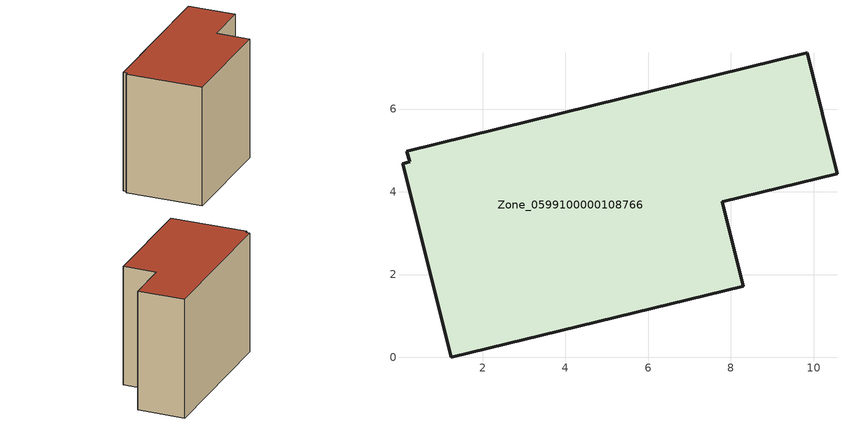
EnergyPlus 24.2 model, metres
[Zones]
Zone_0599100000108766
 floor ground (C_G): 0.17,4.98 9.85,7.36 10.57,4.44 7.8,3.76 8.3,1.72 1.25,0 0.07,4.68 0.24,4.73 z0
 wall outside (C_F): 0.07,4.68 1.25,0 8.3,1.72 7.8,3.76 10.57,4.44 9.85,7.36 0.17,4.98 0.24,4.73 0.07,4.68 z0:7.72
 roof outside (C_R): 0.17,4.98 0.24,4.73 0.07,4.68 1.25,0 8.3,1.72 7.8,3.76 10.57,4.44 9.85,7.36 z7.72
[BUILDING]
Pand.0599100000108766: North Axis=0; Terrain=City; Loads Convergence Tolerance Value=0.04; Temperature Convergence Tolerance Value=0.4; Solar Distribution=FullExterior; Maximum Number of Warmup Days=25; Minimum Number of Warmup Days=1
[Site:Location]
Rotterdam.The.Hague.AP_ZH_NLD Design_Conditions: Latitude=51.96; Longitude=4.45; Time Zone=1; Elevation=-4.5
[SITE:GROUNDTEMPERATURE:BUILDINGSURFACE]
18, 18, 18, 18, 18, 18, 18, 18, 18, 18, 18, 18
[MATERIAL] Thermal Absorptance=0.9; Solar Absorptance=0.7; Visible Absorptance=0.7
Name | Roughness | Thickness | Conductivity | Density | Specific Heat
G.TC.1946 | MediumSmooth | 0.15 | 1 | 540 | 1210
F.TC.1946 | Rough | 0.3 | 0.857143 | 1920 | 840
R.TC.1946 | MediumRough | 0.2 | 0.909091 | 1500 | 1000
[CONSTRUCTION]
C_G: G.TC.1946
C_F: F.TC.1946
C_R: R.TC.1946
[ZONE]
Zone_0599100000108766: Type=1; Multiplier=1; Ceiling Height=Autocalculate; Volume=Autocalculate; Floor Area=autocalculate; Part of Total Floor Area=Yes
[ZONEINFILTRATION:DESIGNFLOWRATE]
Infil_Zone_0599100000108766: Zone or ZoneList or Space or SpaceList=Zone_0599100000108766; Schedule=AlwaysOn; Design Flow Rate Calculation Method=Flow/Area; Flow Rate per Floor Area=0.003; Constant Term Coefficient=1; Temperature Term Coefficient=0; Velocity Term Coefficient=0; Velocity Squared Term Coefficient=0
[HVACTEMPLATE:ZONE:IDEALLOADSAIRSYSTEM]
Zone_0599100000108766: Maximum Heating Supply Air Temperature=50; Minimum Cooling Supply Air Temperature=13; Maximum Heating Supply Air Humidity Ratio=0.0156; Minimum Cooling Supply Air Humidity Ratio=0.0077; Heating Limit=NoLimit; Cooling Limit=NoLimit; Dehumidification Control Type=ConstantSensibleHeatRatio; Cooling Sensible Heat Ratio=0.7; Dehumidification Setpoint=60; Humidification Control Type=None; Humidification Setpoint=30; Outdoor Air Method=None; Outdoor Air Flow Rate per Person=0.00944; Outdoor Air Flow Rate per Zone Floor Area=0; Outdoor Air Flow Rate per Zone=0; Demand Controlled Ventilation Type=None; Outdoor Air Economizer Type=NoEconomizer; Heat Recovery Type=None; Sensible Heat Recovery Effectiveness=0.7; Latent Heat Recovery Effectiveness=0.65
[ZONECONTROL:THERMOSTAT]
ThermostatControl_Zone_0599100000108766: Zone or ZoneList=Zone_0599100000108766; Control Type Schedule=DualSetpointControlType; Control 1=Thermostat_Zone_0599100000108766; Temperature Difference Between Cutout And Setpoint=0
[THERMOSTATSETPOINT:DUALSETPOINT]
Thermostat_Zone_0599100000108766: Heating Setpoint Temperature Schedule=HeatingSetpoint_Zone_0599100000108766; Cooling Setpoint Temperature Schedule=CoolingSetpoint_Zone_0599100000108766
[SCHEDULE:COMPACT]
HeatingSetpoint_Zone_0599100000108766: Through: 12/31, For: AllDays, Until: 24:00, 21
CoolingSetpoint_Zone_0599100000108766: Through: 12/31, For: AllDays, Until: 24:00, 24
DualSetpointControlType: Through: 12/31, For: AllDays, Until: 24:00, 4
AlwaysOn: Through: 12/31, For: AllDays, Until: 24:00, 1
